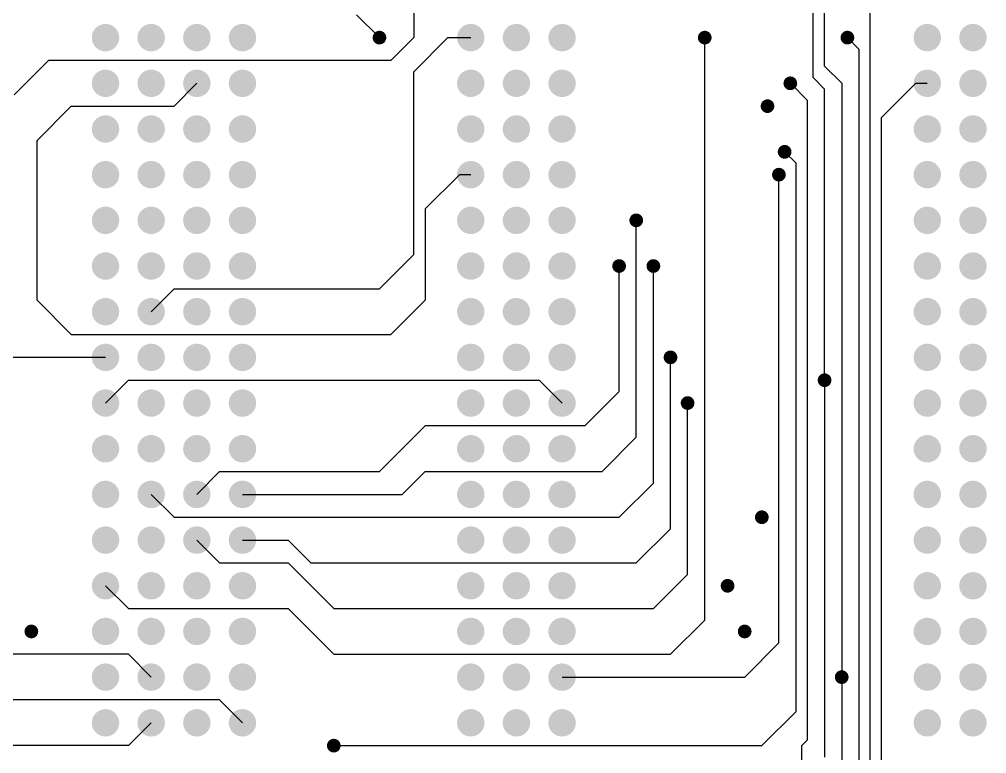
# Model space of a CAD drawing. Extents: x 295 to 953, y 10 to 290.
# Drawn here: x 651.5 to 705.3, y 134.7 to 175.5 of the extents above; entities that cross this region are included whole.
import ezdxf

# ---------------------------------------------------------------- set-up
doc = ezdxf.new("R2010")
doc.units = 0
doc.header["$LTSCALE"] = 5
doc.header["$MEASUREMENT"] = 0
doc.layers.get('0').update_dxf_attribs({"linetype": 'CONTINUOUS', "lineweight": 25})
doc.layers.add('DV-ABPB-A4_IN2', color=3, linetype='CONTINUOUS')

msp = doc.modelspace()

# ---------------------------------------------------------------- linework, layer by layer
at = {"color": 7}
for points, const_width in [([(655.919, 174.473, 1), (656.681, 174.473, 1)], 0.762), ([(658.459, 174.473, 1), (659.221, 174.473, 1)], 0.762), ([(660.999, 174.473, 1), (661.761, 174.473, 1)], 0.762), ([(663.539, 174.473, 1), (664.301, 174.473, 1)], 0.762), ([(676.239, 174.473, 1), (677.001, 174.473, 1)], 0.762), ([(678.779, 174.473, 1), (679.541, 174.473, 1)], 0.762), ([(681.319, 174.473, 1), (682.081, 174.473, 1)], 0.762), ([(701.639, 174.473, 1), (702.401, 174.473, 1)], 0.762), ([(704.179, 174.473, 1), (704.941, 174.473, 1)], 0.762), ([(671.349, 174.473, 1), (671.73, 174.473, 1)], 0.381), ([(689.447, 174.473, 1), (689.828, 174.473, 1)], 0.381), ([(697.384, 174.473, 1), (697.765, 174.473, 1)], 0.381), ([(655.919, 171.933, 1), (656.681, 171.933, 1)], 0.762), ([(658.459, 171.933, 1), (659.221, 171.933, 1)], 0.762), ([(660.999, 171.933, 1), (661.761, 171.933, 1)], 0.762), ([(663.539, 171.933, 1), (664.301, 171.933, 1)], 0.762), ([(676.239, 171.933, 1), (677.001, 171.933, 1)], 0.762), ([(678.779, 171.933, 1), (679.541, 171.933, 1)], 0.762), ([(681.319, 171.933, 1), (682.081, 171.933, 1)], 0.762), ([(694.209, 171.933, 1), (694.59, 171.933, 1)], 0.381), ([(701.639, 171.933, 1), (702.401, 171.933, 1)], 0.762), ([(704.179, 171.933, 1), (704.941, 171.933, 1)], 0.762), ([(692.939, 170.663, 1), (693.32, 170.663, 1)], 0.381), ([(655.919, 169.393, 1), (656.681, 169.393, 1)], 0.762), ([(658.459, 169.393, 1), (659.221, 169.393, 1)], 0.762), ([(660.999, 169.393, 1), (661.761, 169.393, 1)], 0.762), ([(663.539, 169.393, 1), (664.301, 169.393, 1)], 0.762), ([(676.239, 169.393, 1), (677.001, 169.393, 1)], 0.762), ([(678.779, 169.393, 1), (679.541, 169.393, 1)], 0.762), ([(681.319, 169.393, 1), (682.081, 169.393, 1)], 0.762), ([(701.639, 169.393, 1), (702.401, 169.393, 1)], 0.762), ([(704.179, 169.393, 1), (704.941, 169.393, 1)], 0.762), ([(693.892, 168.123, 1), (694.273, 168.123, 1)], 0.381), ([(655.919, 166.853, 1), (656.681, 166.853, 1)], 0.762), ([(658.459, 166.853, 1), (659.221, 166.853, 1)], 0.762), ([(660.999, 166.853, 1), (661.761, 166.853, 1)], 0.762), ([(663.539, 166.853, 1), (664.301, 166.853, 1)], 0.762), ([(676.239, 166.853, 1), (677.001, 166.853, 1)], 0.762), ([(678.779, 166.853, 1), (679.541, 166.853, 1)], 0.762), ([(681.319, 166.853, 1), (682.081, 166.853, 1)], 0.762), ([(701.639, 166.853, 1), (702.401, 166.853, 1)], 0.762), ([(704.179, 166.853, 1), (704.941, 166.853, 1)], 0.762), ([(693.574, 166.853, 1), (693.955, 166.853, 1)], 0.381), ([(655.919, 164.313, 1), (656.681, 164.313, 1)], 0.762), ([(658.459, 164.313, 1), (659.221, 164.313, 1)], 0.762), ([(660.999, 164.313, 1), (661.761, 164.313, 1)], 0.762), ([(663.539, 164.313, 1), (664.301, 164.313, 1)], 0.762), ([(676.239, 164.313, 1), (677.001, 164.313, 1)], 0.762), ([(678.779, 164.313, 1), (679.541, 164.313, 1)], 0.762), ([(681.319, 164.313, 1), (682.081, 164.313, 1)], 0.762), ([(685.637, 164.313, 1), (686.018, 164.313, 1)], 0.381), ([(701.639, 164.313, 1), (702.401, 164.313, 1)], 0.762), ([(704.179, 164.313, 1), (704.941, 164.313, 1)], 0.762), ([(655.919, 161.773, 1), (656.681, 161.773, 1)], 0.762), ([(658.459, 161.773, 1), (659.221, 161.773, 1)], 0.762), ([(660.999, 161.773, 1), (661.761, 161.773, 1)], 0.762), ([(663.539, 161.773, 1), (664.301, 161.773, 1)], 0.762), ([(676.239, 161.773, 1), (677.001, 161.773, 1)], 0.762), ([(678.779, 161.773, 1), (679.541, 161.773, 1)], 0.762), ([(681.319, 161.773, 1), (682.081, 161.773, 1)], 0.762), ([(701.639, 161.773, 1), (702.401, 161.773, 1)], 0.762), ([(704.179, 161.773, 1), (704.941, 161.773, 1)], 0.762), ([(684.684, 161.773, 1), (685.065, 161.773, 1)], 0.381), ([(686.589, 161.773, 1), (686.97, 161.773, 1)], 0.381), ([(655.919, 159.233, 1), (656.681, 159.233, 1)], 0.762), ([(658.459, 159.233, 1), (659.221, 159.233, 1)], 0.762), ([(660.999, 159.233, 1), (661.761, 159.233, 1)], 0.762), ([(663.539, 159.233, 1), (664.301, 159.233, 1)], 0.762), ([(676.239, 159.233, 1), (677.001, 159.233, 1)], 0.762), ([(678.779, 159.233, 1), (679.541, 159.233, 1)], 0.762), ([(681.319, 159.233, 1), (682.081, 159.233, 1)], 0.762), ([(701.639, 159.233, 1), (702.401, 159.233, 1)], 0.762), ([(704.179, 159.233, 1), (704.941, 159.233, 1)], 0.762), ([(655.919, 156.693, 1), (656.681, 156.693, 1)], 0.762), ([(658.459, 156.693, 1), (659.221, 156.693, 1)], 0.762), ([(660.999, 156.693, 1), (661.761, 156.693, 1)], 0.762), ([(663.539, 156.693, 1), (664.301, 156.693, 1)], 0.762), ([(676.239, 156.693, 1), (677.001, 156.693, 1)], 0.762), ([(678.779, 156.693, 1), (679.541, 156.693, 1)], 0.762), ([(681.319, 156.693, 1), (682.081, 156.693, 1)], 0.762), ([(701.639, 156.693, 1), (702.401, 156.693, 1)], 0.762), ([(704.179, 156.693, 1), (704.941, 156.693, 1)], 0.762), ([(687.542, 156.693, 1), (687.923, 156.693, 1)], 0.381), ([(696.114, 155.423, 1), (696.495, 155.423, 1)], 0.381), ([(655.919, 154.153, 1), (656.681, 154.153, 1)], 0.762), ([(658.459, 154.153, 1), (659.221, 154.153, 1)], 0.762), ([(660.999, 154.153, 1), (661.761, 154.153, 1)], 0.762), ([(663.539, 154.153, 1), (664.301, 154.153, 1)], 0.762), ([(676.239, 154.153, 1), (677.001, 154.153, 1)], 0.762), ([(678.779, 154.153, 1), (679.541, 154.153, 1)], 0.762), ([(681.319, 154.153, 1), (682.081, 154.153, 1)], 0.762), ([(688.494, 154.153, 1), (688.875, 154.153, 1)], 0.381), ([(701.639, 154.153, 1), (702.401, 154.153, 1)], 0.762), ([(704.179, 154.153, 1), (704.941, 154.153, 1)], 0.762), ([(655.919, 151.613, 1), (656.681, 151.613, 1)], 0.762), ([(658.459, 151.613, 1), (659.221, 151.613, 1)], 0.762), ([(660.999, 151.613, 1), (661.761, 151.613, 1)], 0.762), ([(663.539, 151.613, 1), (664.301, 151.613, 1)], 0.762), ([(676.239, 151.613, 1), (677.001, 151.613, 1)], 0.762), ([(678.779, 151.613, 1), (679.541, 151.613, 1)], 0.762), ([(681.319, 151.613, 1), (682.081, 151.613, 1)], 0.762), ([(701.639, 151.613, 1), (702.401, 151.613, 1)], 0.762), ([(704.179, 151.613, 1), (704.941, 151.613, 1)], 0.762), ([(655.919, 149.073, 1), (656.681, 149.073, 1)], 0.762), ([(658.459, 149.073, 1), (659.221, 149.073, 1)], 0.762), ([(660.999, 149.073, 1), (661.761, 149.073, 1)], 0.762), ([(663.539, 149.073, 1), (664.301, 149.073, 1)], 0.762), ([(676.239, 149.073, 1), (677.001, 149.073, 1)], 0.762), ([(678.779, 149.073, 1), (679.541, 149.073, 1)], 0.762), ([(681.319, 149.073, 1), (682.081, 149.073, 1)], 0.762), ([(701.639, 149.073, 1), (702.401, 149.073, 1)], 0.762), ([(704.179, 149.073, 1), (704.941, 149.073, 1)], 0.762), ([(692.622, 147.803, 1), (693.003, 147.803, 1)], 0.381), ([(655.919, 146.533, 1), (656.681, 146.533, 1)], 0.762), ([(658.459, 146.533, 1), (659.221, 146.533, 1)], 0.762), ([(660.999, 146.533, 1), (661.761, 146.533, 1)], 0.762), ([(663.539, 146.533, 1), (664.301, 146.533, 1)], 0.762), ([(676.239, 146.533, 1), (677.001, 146.533, 1)], 0.762), ([(678.779, 146.533, 1), (679.541, 146.533, 1)], 0.762), ([(681.319, 146.533, 1), (682.081, 146.533, 1)], 0.762), ([(701.639, 146.533, 1), (702.401, 146.533, 1)], 0.762), ([(704.179, 146.533, 1), (704.941, 146.533, 1)], 0.762), ([(655.919, 143.993, 1), (656.681, 143.993, 1)], 0.762), ([(658.459, 143.993, 1), (659.221, 143.993, 1)], 0.762), ([(660.999, 143.993, 1), (661.761, 143.993, 1)], 0.762), ([(663.539, 143.993, 1), (664.301, 143.993, 1)], 0.762), ([(676.239, 143.993, 1), (677.001, 143.993, 1)], 0.762), ([(678.779, 143.993, 1), (679.541, 143.993, 1)], 0.762), ([(681.319, 143.993, 1), (682.081, 143.993, 1)], 0.762), ([(690.717, 143.993, 1), (691.098, 143.993, 1)], 0.381), ([(701.639, 143.993, 1), (702.401, 143.993, 1)], 0.762), ([(704.179, 143.993, 1), (704.941, 143.993, 1)], 0.762), ([(655.919, 141.453, 1), (656.681, 141.453, 1)], 0.762), ([(658.459, 141.453, 1), (659.221, 141.453, 1)], 0.762), ([(660.999, 141.453, 1), (661.761, 141.453, 1)], 0.762), ([(663.539, 141.453, 1), (664.301, 141.453, 1)], 0.762), ([(676.239, 141.453, 1), (677.001, 141.453, 1)], 0.762), ([(678.779, 141.453, 1), (679.541, 141.453, 1)], 0.762), ([(681.319, 141.453, 1), (682.081, 141.453, 1)], 0.762), ([(701.639, 141.453, 1), (702.401, 141.453, 1)], 0.762), ([(704.179, 141.453, 1), (704.941, 141.453, 1)], 0.762), ([(651.982, 141.453, 1), (652.363, 141.453, 1)], 0.381), ([(691.669, 141.453, 1), (692.05, 141.453, 1)], 0.381), ([(655.919, 138.913, 1), (656.681, 138.913, 1)], 0.762), ([(658.459, 138.913, 1), (659.221, 138.913, 1)], 0.762), ([(660.999, 138.913, 1), (661.761, 138.913, 1)], 0.762), ([(663.539, 138.913, 1), (664.301, 138.913, 1)], 0.762), ([(676.239, 138.913, 1), (677.001, 138.913, 1)], 0.762), ([(678.779, 138.913, 1), (679.541, 138.913, 1)], 0.762), ([(681.319, 138.913, 1), (682.081, 138.913, 1)], 0.762), ([(701.639, 138.913, 1), (702.401, 138.913, 1)], 0.762), ([(704.179, 138.913, 1), (704.941, 138.913, 1)], 0.762), ([(697.067, 138.913, 1), (697.448, 138.913, 1)], 0.381), ([(655.919, 136.373, 1), (656.681, 136.373, 1)], 0.762), ([(658.459, 136.373, 1), (659.221, 136.373, 1)], 0.762), ([(660.999, 136.373, 1), (661.761, 136.373, 1)], 0.762), ([(663.539, 136.373, 1), (664.301, 136.373, 1)], 0.762), ([(676.239, 136.373, 1), (677.001, 136.373, 1)], 0.762), ([(678.779, 136.373, 1), (679.541, 136.373, 1)], 0.762), ([(681.319, 136.373, 1), (682.081, 136.373, 1)], 0.762), ([(701.639, 136.373, 1), (702.401, 136.373, 1)], 0.762), ([(704.179, 136.373, 1), (704.941, 136.373, 1)], 0.762), ([(668.809, 135.103, 1), (669.19, 135.103, 1)], 0.381)]:
    msp.add_lwpolyline(points, format="xyb", close=True, dxfattribs=dict(at, const_width=const_width))
at = {"layer": 'DV-ABPB-A4_IN2', "color": 7}
for p, q in [((698.845, 133.198), (698.845, 181.458)), ((696.305, 172.886), (696.305, 180.188)), ((695.67, 172.251), (695.67, 178.918)), ((673.445, 178.283), (673.445, 174.473)), ((670.27, 175.743), (671.54, 174.473)), ((673.445, 174.473), (672.175, 173.203)), ((673.445, 172.568), (675.35, 174.473)), ((675.35, 174.473), (676.62, 174.473)), ((689.637, 142.088), (689.637, 174.473)), ((697.575, 174.473), (698.21, 173.838)), ((698.21, 173.838), (698.21, 133.833)), ((653.125, 173.203), (651.22, 171.298)), ((672.175, 173.203), (653.125, 173.203)), ((697.257, 171.933), (696.305, 172.886)), ((673.445, 162.408), (673.445, 172.568)), ((696.305, 171.616), (695.67, 172.251)), ((660.11, 170.663), (661.38, 171.933)), ((695.352, 170.981), (694.4, 171.933)), ((697.257, 171.933), (697.257, 138.913)), ((699.48, 170.028), (701.385, 171.933)), ((701.385, 171.933), (702.02, 171.933)), ((696.305, 155.423), (696.305, 171.616)), ((652.49, 168.758), (654.395, 170.663)), ((654.395, 170.663), (660.11, 170.663)), ((695.352, 135.421), (695.352, 170.981)), ((699.48, 109.068), (699.48, 170.028)), ((652.49, 159.868), (652.49, 168.758)), ((694.717, 167.488), (694.082, 168.123)), ((694.717, 137.008), (694.717, 167.488)), ((675.985, 166.853), (674.08, 164.948)), ((676.62, 166.853), (675.985, 166.853)), ((693.765, 166.536), (693.765, 166.853)), ((693.765, 140.818), (693.765, 166.536)), ((674.08, 164.948), (674.08, 159.868)), ((685.827, 152.248), (685.827, 164.313)), ((671.54, 160.503), (673.445, 162.408)), ((684.875, 154.788), (684.875, 161.773)), ((686.78, 149.708), (686.78, 161.773)), ((658.84, 159.233), (660.11, 160.503)), ((660.11, 160.503), (671.54, 160.503)), ((654.395, 157.963), (652.49, 159.868)), ((674.08, 159.868), (672.175, 157.963)), ((654.395, 157.963), (672.175, 157.963)), ((656.3, 156.693), (633.44, 156.693)), ((687.732, 147.168), (687.732, 156.693)), ((656.3, 154.153), (657.57, 155.423)), ((657.57, 155.423), (680.43, 155.423)), ((680.43, 155.423), (681.7, 154.153)), ((696.305, 155.423), (696.305, 134.468)), ((682.97, 152.883), (684.875, 154.788)), ((688.685, 144.628), (688.685, 154.153)), ((671.54, 150.343), (674.08, 152.883)), ((682.97, 152.883), (674.08, 152.883)), ((683.922, 150.343), (685.827, 152.248)), ((661.38, 149.073), (662.65, 150.343)), ((662.65, 150.343), (671.54, 150.343)), ((672.81, 149.073), (674.08, 150.343)), ((674.08, 150.343), (683.922, 150.343)), ((684.875, 147.803), (686.78, 149.708)), ((658.84, 149.073), (660.11, 147.803)), ((663.92, 149.073), (672.81, 149.073)), ((660.11, 147.803), (684.875, 147.803)), ((685.827, 145.263), (687.732, 147.168)), ((661.38, 146.533), (662.65, 145.263)), ((663.92, 146.533), (666.46, 146.533)), ((666.46, 146.533), (667.73, 145.263)), ((662.65, 145.263), (666.46, 145.263)), ((666.46, 145.263), (669, 142.723)), ((667.73, 145.263), (685.827, 145.263)), ((686.78, 142.723), (688.685, 144.628)), ((656.3, 143.993), (657.57, 142.723)), ((657.57, 142.723), (666.46, 142.723)), ((666.46, 142.723), (669, 140.183)), ((669, 142.723), (686.78, 142.723)), ((687.732, 140.183), (689.637, 142.088)), ((691.86, 138.913), (693.765, 140.818)), ((657.57, 140.183), (638.837, 140.183)), ((657.57, 140.183), (658.84, 138.913)), ((669, 140.183), (687.732, 140.183)), ((681.7, 138.913), (691.86, 138.913)), ((697.257, 138.913), (697.257, 134.151)), ((662.65, 137.643), (643.917, 137.643)), ((663.92, 136.373), (662.65, 137.643)), ((692.812, 135.103), (694.717, 137.008)), ((658.84, 136.373), (657.57, 135.103)), ((657.57, 135.103), (646.775, 135.103)), ((669, 135.103), (692.812, 135.103)), ((695.035, 135.103), (695.352, 135.421)), ((695.035, 112.243), (695.035, 135.103))]:
    msp.add_line(p, q, dxfattribs=at)

doc.saveas('drawing.dxf')
